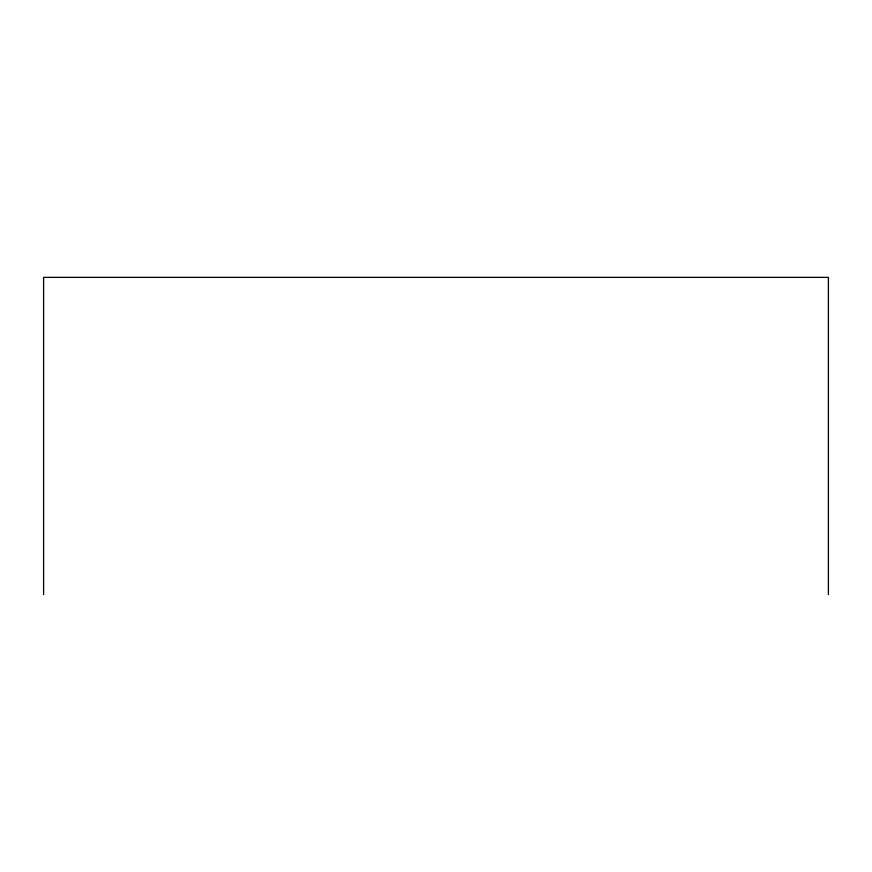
<?xml version="1.0" encoding="UTF-8"?>
<svg xmlns="http://www.w3.org/2000/svg" width="872" height="872" viewBox="0 0 872 872"><rect width="100%" height="100%" fill="white"/><g stroke="black" fill="none" stroke-linecap="round" stroke-linejoin="round"><path stroke-width="1.31" d="M828.4 594.639L828.4 277.361L43.6 277.361L43.6 594.639"/></g></svg>
